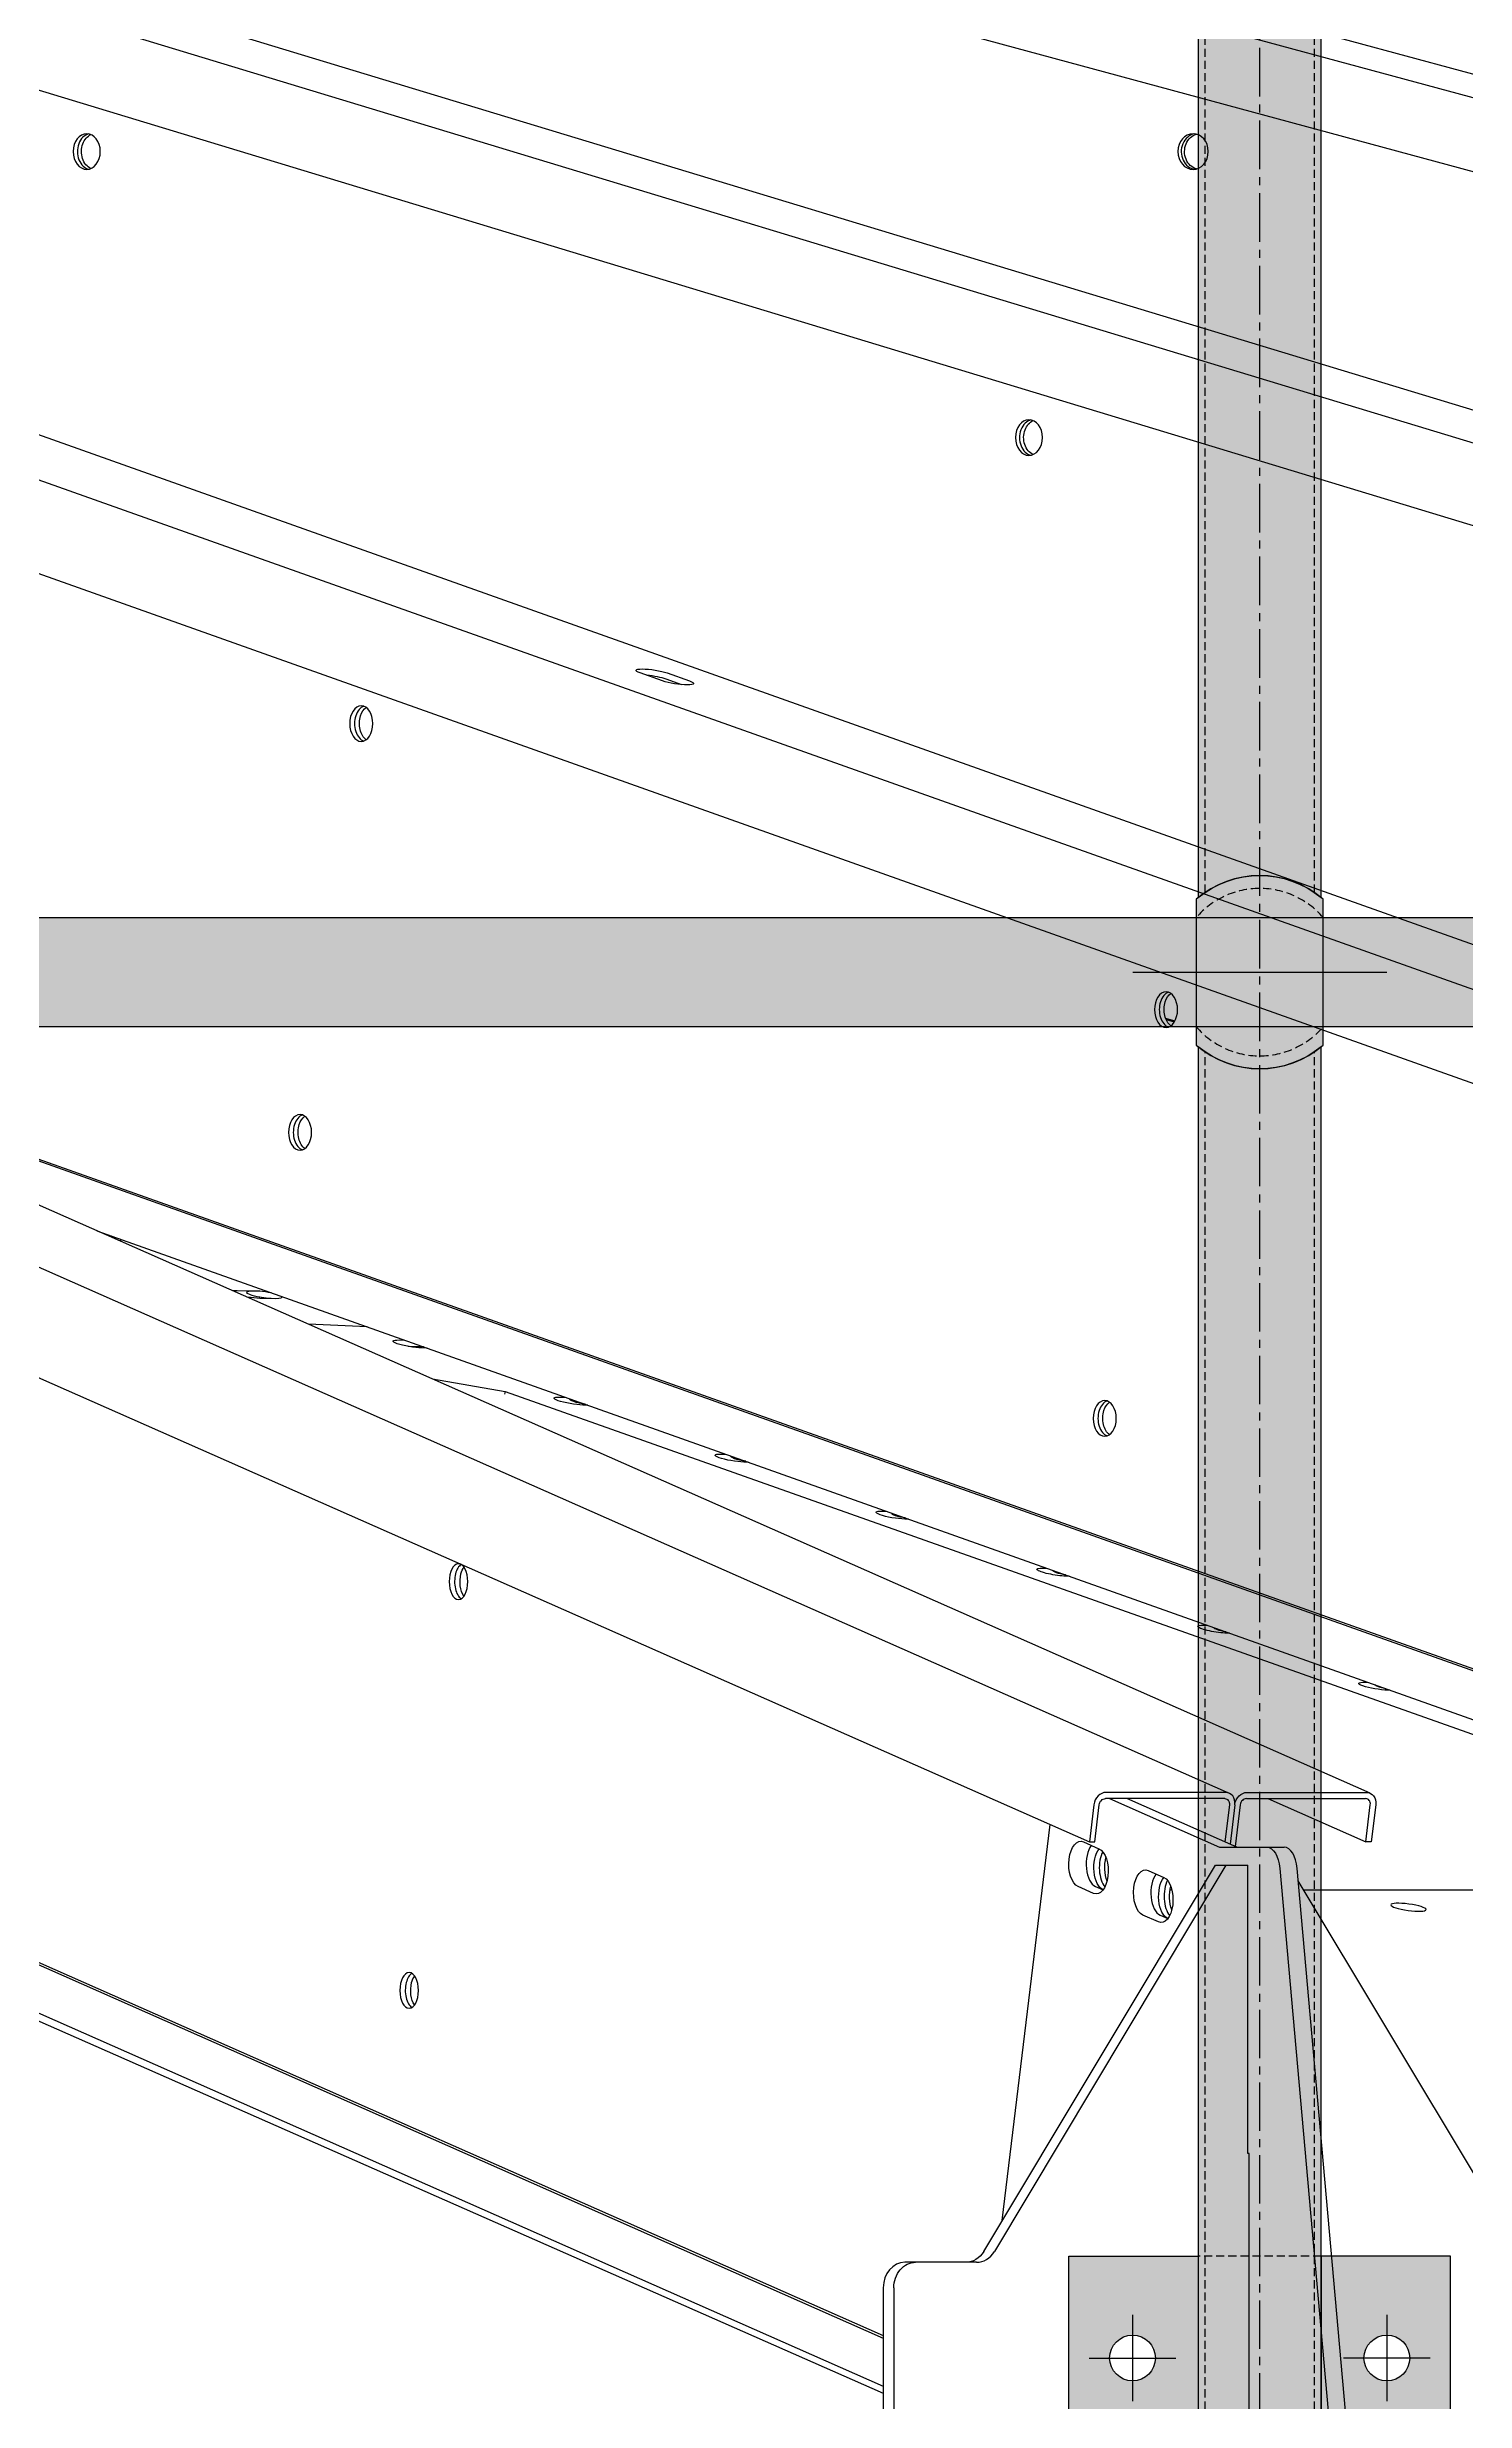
# Model space of a CAD drawing. Header units: millimetres. Extents: x -272986 to 200319, y -34579 to 49604.
# Drawn here: x 11431 to 11989, y 13683 to 14609 of the extents above; entities that cross this region are included whole.
import ezdxf

# ---------------------------------------------------------------- set-up
doc = ezdxf.new("R2010")
doc.units = ezdxf.units.MM
doc.linetypes.add('CENTER2', pattern=[28.575000000000003, 19.05, -3.175, 3.175, -3.175])
doc.linetypes.add('HIDDEN2', pattern=[4.762499999999999, 3.175, -1.5875])
doc.layers.get('Defpoints').update_dxf_attribs({"color": 9})
for name, color, linetype in [('X 0001 M', 7, 'Continuous'), ('X 1001 M', 8, 'HIDDEN2'), ('X 2001 M', 1, 'CENTER2'), ('X 3001 D', 5, 'Continuous'), ('X 5001 H', 8, 'Continuous')]:
    doc.layers.add(name, color=color, linetype=linetype)
doc.layers.add('X 5999 H', color=7, linetype='Continuous', true_color=0xffffff)
doc.styles.add('BIT STD. 3.0', font='isocpeur.ttf', dxfattribs={"height": 2.5})
doc.dimstyles.new('BIT STD. 3.0', dxfattribs={"dimtxt": 3, "dimasz": 3, "dimexe": 1, "dimexo": 0.75, "dimgap": 1, "dimtad": 1, "dimdec": 0, "dimdsep": 46, "dimtxsty": 'BIT STD. 3.0', "dimcen": 0, "dimadec": 0, "dimazin": 0, "dimtfac": 1, "dimtdec": 0, "dimtmove": 0, "dimatfit": 3, "dimfxl": 1, "dimtfill": 1, "dimlwd": -1, "dimlwe": -1, "dimarcsym": 0})

# ---------------------------------------------------------------- blocks, each defined once
blk = doc.blocks.new('A$C79477E6E')
at = {"extrusion": (0, 1, 0)}
for p, q in [((635.7450653151718, 1806.937440925562), (4097.672395711848, 277.2702713872477)), ((4153.094006394884, 277.2702713872295), (691.166675998189, 1806.937440925545)), ((779.1481817472595, 1807.075177638053), (5082.206792844812, 277.4080080997392)), ((5131.633180608846, 277.408008099721), (828.57456951126, 1807.075177638037)), ((903.5312063859819, 1807.148346581193), (5941.765514146438, 277.4811770428805)), ((5983.979637287925, 277.4811770428623), (945.7453295274463, 1807.148346581178)), ((1005.778426295106, 1807.190208002028), (6655.13038112038, 277.5230384637161)), ((6689.092787826947, 277.523038463698), (1039.740833001648, 1807.190208002014)), ((580.8028110970881, 1787.748446359687), (4042.730141493714, 258.0812768213946)), ((754.916153752536, 1778.76946572288), (5032.716276783151, 258.0812768213946)), ((1014.02843625953, 1741.149352064307), (5898.780234710128, 258.0812768213946)), ((1334.448691796191, 1689.133435874106), (6619.59664632897, 258.0812768213946)), ((1958.776903833823, 948.9082230297281), (3961.688628994238, 63.91324275953957)), ((1964.61123770001, 945.3884414238601), (3961.688628994241, 62.97138614154392)), ((2082.165495673329, 874.4694086095078), (3961.688628994238, 43.99419724816835)), ((3874.919179286928, 714.6485767070881), (3866.059940969953, 717.7978914679043)), ((3882.48665627377, 713.1770686655982), (3876.340389430323, 715.3619663059417)), ((3876.705624488361, 717.7978914679043), (3885.564862805328, 714.6485767070899)), ((3420.671222481727, 600.8943627818426), (4964.663591726112, 52.03025222574615)), ((3428.495417868846, 597.4372091013956), (4964.663591726119, 51.35447242221016)), ((4072.662885430345, 582.0864993315354), (4076.381265138236, 580.9575555358333)), ((4072.880046881091, 581.527616404619), (4076.138936645362, 580.5381791579493)), ((3652.524732886723, 498.4489128456989), (4834.522209814506, 78.26808373252607)), ((3707.659261843379, 474.9742634560534), (3713.820432642304, 474.8344283737315)), ((3722.681051123374, 471.6943327858953), (3716.52000684704, 471.8341649966369)), ((3758.744981738007, 460.6893464319473), (3735.705784910861, 461.6950147231746)), ((3771.427490831666, 455.4680989403005), (3773.569465207576, 455.4194842901034)), ((3780.916347223188, 452.8077875335748), (3774.831869136273, 452.9458819837928)), ((3782.400906515209, 452.280050912841), (3780.288235835327, 452.3280004808821)), ((3784.413759228373, 440.1731911556999), (3812.98564480717, 435.2115025348339)), ((3812.98564480717, 435.2115025348339), (3812.816694718564, 434.1765764780721)), ((3812.98564480717, 435.2115025348339), (4362.048524879534, 240.6328860498852)), ((3834.718526572065, 433.0388242301906), (3836.651188833526, 432.9949601668086)), ((3845.482630141163, 429.8555267895463), (3843.579271575723, 429.898725770774)), ((3898.009562312465, 410.6095495200807), (3899.73291245948, 410.5704360435138)), ((3908.564353767117, 407.4310026662515), (3906.870307316127, 407.469451060666)), ((3961.300598052865, 388.1802748099726), (3962.814636085437, 388.1459119202173)), ((3971.64607739307, 385.0064785429549), (3970.161343056527, 385.0401763505561)), ((4024.591633793269, 365.7510000998627), (4025.896359711391, 365.7213877969225)), ((4034.727801019024, 362.5819544196602), (4033.45237879693, 362.6109016404462)), ((4087.882669533672, 343.3217253897546), (4088.978083337344, 343.2968636736277)), ((4097.809524644978, 340.1574302963654), (4096.74341453733, 340.1816269303381)), ((4151.173705274072, 320.8924506796448), (4152.059806963298, 320.8723395503312)), ((4160.891248270931, 317.7329061730688), (4160.034450277733, 317.75235222023)), ((4044.493190539175, 272.6968277930373), (4042.730141493787, 258.0812768212581)), ((4044.861741904668, 258.0812768212581), (4046.62479095006, 272.6968277930373)), ((4095.945441907988, 275.1327529549981), (4049.050232868511, 275.1327529549981)), ((4096.239283415551, 277.5686781169625), (4049.344074376069, 277.5686781169625)), ((4050.607158213272, 275.1327529549999), (4093.908211984752, 256)), ((4100.729333299583, 256), (4057.428279528107, 275.1327529549999)), ((4097.783200811307, 272.6968277930373), (4096.020093916373, 258.08079725266)), ((4099.914801222218, 272.6968277930373), (4098.043829001039, 257.1866013833078)), ((4102.046401633106, 272.6968277930373), (4100.067564085679, 256.2924055139611)), ((4104.471843551564, 275.1327529549981), (4151.367052591038, 275.1327529549981)), ((4104.765685059127, 277.5686781169625), (4151.660894098604, 277.5686781169625)), ((4112.851033415824, 275.1327529549908), (4151.441762449042, 258.0812768213509)), ((4151.441762448969, 258.0812768212581), (4153.204811494357, 272.6968277930373)), ((4155.336411905246, 272.6968277930355), (4153.573362859854, 258.0812768212581)), ((4008.499882360327, 109.2042323007681), (4027.282051977629, 264.9070802277802)), ((4040.401970545874, 258.0895718374832), (4046.511254070101, 255.3901591853555)), ((4042.730141493787, 258.0812768212581), (4044.861741904668, 258.0812768212581)), ((4093.908211984752, 256), (4119.308494039531, 256)), ((4153.573362859854, 258.0812768212581), (4151.441762448969, 258.0812768212581)), ((4001.186680181458, 97.00001194459583), (4092.270470165055, 249)), ((4096.450458682786, 249), (4005.366668699186, 97.00001194459583)), ((4065.857318563492, 246.8420191202895), (4071.966602087723, 244.1426064681636)), ((4092.270470165055, 249), (4104.976860326326, 249)), ((4104.976860326326, 135.5), (4104.976860326326, 249)), ((4117.638274187488, 247.6779934804836), (4137.798091420889, 21)), ((4144.619212735724, 21), (4124.459395502319, 247.6779934804836)), ((4196.081461887563, 124), (4124.893388328775, 242.7981564290549)), ((4044.395595215636, 237.8514980192213), (4038.286311691405, 240.5509106713489)), ((4045.107433006237, 240.5509106713489), (4048.126854557988, 239.2167665435518)), ((4075.179748712271, 239.1393675876861), (4074.408626070104, 239.1393675876861)), ((4351.608323804539, 239.1393675876861), (4127.085864516997, 239.1393675876861)), ((4069.850943233254, 226.6039453020294), (4063.741659709027, 229.3033579541552)), ((4070.562781023862, 229.3033579541552), (4073.58220257561, 227.9692138263581)), ((3570.000043073062, 213.8418656280992), (3961.688628994227, 41.30940838862625)), ((4105.533805049683, 135.5), (4104.976860326326, 135.5)), ((4105.533805049683, 21), (4105.533805049683, 135.5)), ((3998.390756973811, 92.75), (3970.215030637766, 92.75)), ((3961.688628994223, 82.75), (3961.688628994223, 19)), ((3965.868617511955, 82.75), (3965.868617511955, 19))]:
    blk.add_line(p, q, dxfattribs=at)
at = {"extrusion": (0, 0, -1)}
for centre, major_axis, ratio, start_param, end_param in [((3648.510671088825, 922.8236979599151), (4.884981308350689e-15, -7.000000000000065), 0.7604059656000091, -4.25860337486617, 2.024581932313416), ((3651.757911330478, 922.8236979599187), (2.220446049250313e-15, -7.000000000000184), 0.7604059656000105, 0.3099686873817911, 2.024581932313378), ((3651.757911330478, 922.8236979599205), (3.552713678800501e-15, -6.999999999999733), 0.7604059656000108, 2.024581932313402, 2.831623966206998), ((4083.520587127638, 922.8236979599151), (6.217248937900877e-15, -7.000000000000066), 0.8526401643540735, -4.258603374866189, 2.024581932313398), ((4086.133079951218, 922.8236979599187), (4.884981308350689e-15, -7.00000000000014), 0.8526401643540749, 0.2206433529063936, 2.024581932313412), ((4086.133079951222, 922.8236979599187), (7.993605777301129e-15, -7.00000000000019), 0.8526401643540751, 2.024581932313378, 2.920949300681687), ((4018.969076071211, 810.348170787991), (4.884981308350689e-15, -7.000000000000065), 0.7604059656000091, -4.258603374866169, 2.024581932313417), ((4022.216316312868, 810.3481707879946), (3.33066907387547e-15, -7.000000000000147), 0.7604059656000105, 2.024581932313438, 2.831623966207017), ((4022.216316312868, 810.3481707879946), (2.664535259100376e-15, -7.000000000000142), 0.7604059656000104, 0.3099686873818133, 2.024581932313393), ((3880.242021046124, 714.648576707079), (6.922618541570805, -1.037955937339952), 0.1710541236911208, -0.7197052314051735, 2.42188742218462), ((3756.465050540868, 697.872643616065), (6.217248937900877e-15, -7.000000000000065), 0.6494480483301575, -4.258603374866185, 2.024581932313401), ((3760.267080368874, 697.8726436160669), (2.886579864025407e-15, -7.000000000000698), 0.6494480483301593, 2.024581932313454, 2.710173263190862), ((3760.267080368874, 697.8726436160669), (3.774758283725532e-15, -6.999999999999998), 0.6494480483301595, 0.4314193903984038, 2.024581932313415), ((4072.86641900392, 585.3971164441409), (6.217248937900877e-15, -7.000000000000065), 0.6494480483301575, -4.258603374866185, 2.024581932313401), ((4076.668448831926, 585.3971164441409), (1.998401444325282e-15, -7.000000000000181), 0.6494480483301591, 0.4314193903983488, 2.024581932313401), ((4076.66844883193, 585.3971164441409), (2.442490654175344e-15, -7.000000000001195), 0.6494480483301591, 2.024581932313489, 2.710173263190902), ((3732.35953671065, 537.1015829264998), (6.217248937900877e-15, -7.000000000000065), 0.6494480483301575, -4.258603374866185, 2.024581932313401), ((3736.161566538656, 537.1015829265034), (1.998401444325282e-15, -7.000000000000181), 0.6494480483301591, 0.4314193903984318, 2.024581932313401), ((3736.161566538656, 537.1015829265034), (2.442490654175344e-15, -6.999999999999334), 0.6494480483301592, 2.024581932313399, 2.7101732631911), ((3655.061631745342, 495.6959120899683), (6.936425114090539, -0.9412792553917738), 0.1819892258667525, -1.425160951981436, -1.125102458549748), ((3712.089634345215, 473.4042142263443), (6.908548668496799, -1.127809955182841), 0.1590644159616134, -2.720108375440276, -2.292652211016563), ((3712.089634345215, 473.4042142263443), (-6.908548668497106, 1.127809955182891), 0.1590644159616135, -2.292652211013723, -1.520040599451041), ((3718.350853869411, 473.2666373798584), (6.936425114089176, -0.9412792553915892), 0.1819892258667525, -0.2259032369006073, 0.8735066785851535), ((3775.857863333502, 453.8980497105913), (-6.90854866849761, 1.127809955182976), 0.1590644159616132, -2.292652211013663, 0.8489404425761298), ((3839.148899073898, 431.4687750004832), (-6.908548668497132, 1.127809955182897), 0.1590644159616132, -2.292652211013719, 0.8489404425760743), ((4048.760905173705, 424.6260557545756), (6.217248937900877e-15, -7.000000000000065), 0.6494480483301575, -4.258603374866178, 2.024581932313408), ((4052.562935001712, 424.6260557545775), (1.998401444325282e-15, -6.999999999999987), 0.6494480483301592, 0.4314193903986778, 2.024581932313415), ((4052.562935001712, 424.6260557545775), (2.220446049250313e-15, -7.000000000000229), 0.6494480483301593, 2.024581932313386, 2.710173263190956), ((3902.439934814302, 409.0395002903733), (-6.908548668497132, 1.127809955182897), 0.1590644159616132, -2.292652211013719, 0.8489404425760743), ((3908.61518897831, 408.9019234438874), (-6.936425114089265, 0.941279255391603), 0.1819892258667522, -1.456126395682917, 0.02643956483349341), ((3965.730970554701, 386.6102255802634), (-6.908548668497132, 1.127809955182897), 0.1590644159616132, -2.292652211013719, 0.8489404425760743), ((3794.666424019419, 360.4460621002891), (4.662936703425657e-15, -7.000000000000064), 0.5224985647159204, -4.258603374866186, 2.0245819323134), ((3798.929624841199, 360.4460621002891), (2.220446049250313e-15, -7.000000000000401), 0.5224985647159219, 0.6221752504495399, 2.024581932313397), ((3798.929624841196, 360.4460621002927), (1.998401444325282e-15, -6.999999999994529), 0.5224985647159219, 2.024581932313221, 2.519417403140483), ((4029.022006295105, 364.1809508701554), (-6.908548668497132, 1.127809955182898), 0.1590644159616133, -2.292652211013722, 0.8489404425760716), ((4035.193633226456, 364.0433740236695), (-6.936425114089449, 0.9412792553916279), 0.1819892258667523, -1.348317937873114, -0.08136889297611738), ((4092.313042035505, 341.7516761600455), (-6.908548668497138, 1.127809955182898), 0.1590644159616132, -2.292652211013627, 0.8489404425761662), ((4098.482855350525, 341.6140993135596), (-6.936425114089531, 0.9412792553916391), 0.1819892258667522, -1.288057823687635, -0.1416290071614386), ((4155.604077775904, 319.3224014499374), (-6.908548668497138, 1.127809955182898), 0.1590644159616132, -2.292652211013719, 0.8489404425760743), ((4161.772077474598, 319.1848246034515), (-6.936425114089114, 0.9412792553915826), 0.1819892258667523, -1.221548183476945, -0.2081386473723079), ((4048.756391360945, 272.6968277930373), (1.010397655715015, 2.28672179709806), 0.8307870521802077, -1.922611375893037, -0.3518150490978671), ((4095.651600400422, 272.6968277930373), (1.010397655715084, 2.286721797098218), 0.8307870521802075, -0.3518150490982244, 1.218981277696854), ((4104.178002043995, 272.6968277930355), (2.020795311430588, 4.573443594197367), 0.8307870521802073, -1.922611375892874, -0.3518150490980911), ((4151.073211083472, 272.6968277930355), (2.020795311430633, 4.573443594197472), 0.8307870521802072, -0.351815049098045, 1.218981277696692), ((4039.34414111864, 249.320241254416), (5.10702591327572e-15, -9.000000000000004), 0.5224985647159278, 0.2268928027592731, 3.368485456349066), ((4049.219904195645, 247.9705349283522), (8.881784197001252e-16, -9.000000000000037), 0.5224985647159195, 0.2345528416188601, 2.536854490308585), ((4045.453424642867, 246.6208286022884), (-5.107025913275721e-15, 9.000000000000014), 0.5224985647159278, 0.2268928027592733, 3.368485456349066), ((4053.483105017433, 247.9705349283522), (4.840572387365683e-13, 9.000000000000085), 0.522498564715922, -2.199666318021368, -1.117130002680818), ((4112.4873727247, 246), (-4.106421066163656e-15, 10.00000000000003), 0.5224985647159278, 2.242903829628022e-16, 1.402199387185465), ((4064.799489136261, 238.0726885372223), (4.218847493575595e-15, -9.000000000000005), 0.5224985647159277, 0.2268928027592726, 3.368485456349066), ((4074.67525221327, 236.7229822111585), (6.661338147750939e-16, -8.999999999999876), 0.5224985647159195, 0.2345528416190605, 2.536854490308477), ((4070.908772660488, 235.3732758850947), (-4.440892098500626e-15, 9.000000000000016), 0.5224985647159277, 0.2268928027592728, 3.368485456349066), ((4078.938453035054, 236.7229822111585), (4.813927034774679e-13, 8.999999999998836), 0.5224985647159218, -2.199666318021178, -1.117130002681039), ((4168.197109072884, 232.3908359573852), (-6.936425114089349, 0.9412792553915994), 0.1819892258667495, -3.782306245871081, 2.500879061308505), ((3775.272884520127, 199.6750014107238), (4.662936703425657e-15, -7.000000000000064), 0.5224985647159204, -4.258603374866186, 2.0245819323134), ((3779.536085341904, 199.6750014107274), (2.664535259100376e-15, -6.999999999994072), 0.5224985647159219, 2.024581932313182, 2.519417403140461), ((3779.536085341908, 199.6750014107238), (2.220446049250313e-15, -7.000000000000401), 0.5224985647159219, 0.6221752504495404, 2.0245819323134), ((3974.395019155494, 82.75), (-4.10642106616362e-15, 9.999999999999943), 0.8526401643541052, -1.570796326794897, 5.773159728050814e-15), ((3994.210768456083, 102.75), (1.77635683940025e-15, -9.999999999999996), 0.8526401643541051, -0.958193638691438, -5.551115123125783e-16)]:
    blk.add_ellipse(centre, major_axis=major_axis, ratio=ratio, start_param=start_param, end_param=end_param, dxfattribs=at)
for centre, major_axis, ratio, start_param, end_param in [((3650.134291209655, 922.8236979599187), (5.524469770534779e-13, -7.000000000000142), 0.7604059656000104, -2.024581932313476, -0.1531119480275469), ((3650.134291209648, 922.8236979599151), (-1.110223024625156e-15, 7), 0.7604059656000083, 1.117010721276396, 2.988480705561362), ((3650.134291209655, 922.8236979599187), (-4.440892098500626e-15, 6.999999999999977), 0.7604059656000105, 0.1531119480301573, 1.117010721276423), ((4084.826833539435, 922.8236979599187), (6.217248937900877e-13, -7.00000000000014), 0.8526401643540749, -2.024581932313501, -0.1096482924256397), ((4084.82683353942, 922.8236979599151), (-2.331468351712829e-15, 7.000000000000082), 0.852640164354073, 1.117010721276379, 3.03194436116273), ((4084.826833539435, 922.8236979599187), (-9.103828801926284e-15, 7.000000000000006), 0.8526401643540751, 0.1096482924292859, 1.117010721276374), ((4020.592696192034, 810.348170787991), (-5.524469770534779e-13, 7.000000000000125), 0.7604059656000084, 0.1531119480281253, 1.117010721276281), ((4020.592696192045, 810.3481707879946), (5.528910662633282e-13, -7.000000000000114), 0.7604059656000106, -2.024581932313513, -0.1531119480278686), ((4020.592696192034, 810.348170787991), (-8.881784197001252e-16, 7.000000000000061), 0.7604059656000085, 1.117010721276355, 2.988480705561539), ((3871.017547671119, 715.3619663059308), (-6.922618541575311, 1.037955937340548), 0.1710541236911036, -2.421887422186838, -1.21505215406451), ((3758.366065454877, 697.8726436160687), (-2.886579864025407e-15, 6.999999999999272), 0.6494480483301592, 0.2106343580688259, 1.117010721276421), ((3758.366065454877, 697.8726436160669), (4.720668300706166e-13, -7.000000000000083), 0.6494480483301592, -2.024581932313497, -0.2106343580676251), ((3758.366065454862, 697.872643616065), (-8.881784197001252e-16, 7.000000000000045), 0.649448048330157, 1.117010721276376, 2.930958295522323), ((4074.767433917932, 585.3971164441409), (4.716227408607665e-13, -6.999999999999987), 0.6494480483301592, -2.024581932313497, -0.2106343580678733), ((4074.767433917914, 585.3971164441409), (-5.551115123125783e-16, 7.000000000000085), 0.6494480483301568, 1.117010721276354, 2.930958295522629), ((4074.767433917914, 585.3971164441409), (-4.711786516509164e-13, 7.000000000000083), 0.649448048330157, 0.2106343580669825, 1.117010721276297), ((3734.260551624662, 537.1015829265034), (4.747313653297172e-13, -6.999999999999998), 0.6494480483301593, -2.024581932313498, -0.2106343580679637), ((3734.260551624644, 537.1015829264998), (0, 7.000000000000045), 0.6494480483301568, 1.117010721276378, 2.930958295522319), ((3734.260551624662, 537.1015829265016), (-2.997602166487922e-15, 7.000000000000373), 0.6494480483301591, 0.2106343580686873, 1.11701072127639), ((3718.020296588835, 470.8307122178958), (-6.936425114089335, 0.9412792553916105), 0.1819892258667525, -1.836781804294196, -1.304810849295766), ((3844.995409573661, 428.8952729920366), (-6.93642511407912, 0.9412792553902265), 0.1819892258667523, -1.452125227408761, -1.304810849295707), ((4050.661920087718, 424.6260557545775), (4.736211423050918e-13, -7.000000000000157), 0.6494480483301592, -2.024581932313476, -0.2106343580681838), ((4050.661920087699, 424.6260557545756), (-7.771561172376097e-16, 7.000000000000085), 0.6494480483301568, 1.117010721276393, 2.930958295522424), ((4050.661920087718, 424.6260557545775), (-3.219646771412954e-15, 7.000000000000378), 0.649448048330159, 0.2106343580683802, 1.117010721276383), ((3908.284631697737, 406.4659982819194), (-6.936425114114798, 0.9412792553950684), 0.1819892258667523, -1.411364221469662, -1.304810849295883), ((3971.57385382181, 384.0367235718059), (-6.936425114131559, 0.9412792553973425), 0.1819892258667523, -1.371609808624592, -1.304810849295914), ((3796.798024430318, 360.4460621002891), (3.799183190267286e-13, -7.00000000000005), 0.5224985647159219, -2.024581932313536, -0.2956922084949605), ((3796.7980244303, 360.4460621002891), (-4.440892098500626e-16, 7.000000000000073), 0.5224985647159194, 1.117010721276383, 2.845900445096307), ((3796.7980244303, 360.4460621002891), (-3.785860513971784e-13, 6.999999999999191), 0.5224985647159194, 0.2956922084933558, 1.117010721276336), ((4034.863075945985, 361.6074488616068), (-6.936425114561618, 0.9412792554557017), 0.1819892258667523, -1.332732213688193, -1.304810849296588), ((4048.756391360945, 272.6968277930355), (2.020795311430581, 4.57344359419737), 0.8307870521802074, 0.351815049098147, 1.922611375892884), ((4095.651600400422, 272.6968277930355), (2.020795311430491, 4.573443594197161), 0.8307870521802077, -1.218981277696827, 0.3518150490980472), ((4104.178002043995, 272.6968277930373), (1.010397655715063, 2.286721797098163), 0.8307870521802072, 0.3518150490980093, 1.922611375893179), ((4151.073211083472, 272.6968277930373), (1.010397655715111, 2.286721797098267), 0.8307870521802074, -1.218981277696942, 0.3518150490981362), ((4046.165262433471, 249.320241254416), (4.902744876744691e-13, -8.999999999999998), 0.5224985647159278, -2.536894188892238, -0.2268928027595534), ((4051.351504606551, 247.9705349283522), (4.902744876744691e-13, -8.999999999999806), 0.5224985647159219, -2.338987165371802, -0.564600085623453), ((4119.308494039531, 246), (-5.218048215738237e-15, 10.00000000000002), 0.5224985647159278, -1.402199387185475, -1.088018564132653e-14), ((4071.620610451093, 238.0726885372223), (4.902744876744691e-13, -8.999999999999996), 0.5224985647159277, -2.536894188892259, -0.2268928027595063), ((4076.806852624148, 236.7229822111585), (4.862776847858186e-13, -9.000000000000068), 0.5224985647159195, -2.338987165373506, -0.5646000856206428), ((3777.404484931027, 199.6750014107238), (-1.554312234475219e-15, 7.000000000000268), 0.5224985647159218, 0.2956922084947745, 1.117010721276439), ((3777.404484931027, 199.6750014107238), (3.792521852119535e-13, -7.000000000000417), 0.5224985647159219, -2.024581932313503, -0.2956922084951814), ((3777.404484931005, 199.6750014107238), (2.220446049250313e-16, 7.000000000000037), 0.5224985647159193, 1.117010721276374, 2.845900445096436), ((3970.215030637766, 82.75), (-4.106421066163644e-15, 10), 0.8526401643541052, -8.881784197001252e-16, 1.570796326794896), ((3998.390756973811, 102.75), (4.106421066163644e-15, -10), 0.852640164354105, -8.881784197001252e-16, 0.9581936386914365)]:
    blk.add_ellipse(centre, major_axis=major_axis, ratio=ratio, start_param=start_param, end_param=end_param)
at = {"extrusion": (0, 0, -0.9999999999999999)}
for centre, major_axis, ratio, start_param, end_param in [((3871.382782729157, 717.7978914678952), (-6.922618541574851, 1.037955937340559), 0.1710541236911207, -0.7197052314054595, 2.421887422184334), ((3655.061631745342, 495.6959120899683), (6.936425114088959, -0.9412792553915597), 0.1819892258667524, -0.3045843722993498, 0.3006718211258405), ((3718.350853869411, 473.2666373798584), (-6.936425114089297, 0.9412792553917385), 0.1819892258667525, -1.982103878026864, 1.937809059640893), ((3845.325966854241, 431.3311981539973), (-6.936425114089141, 0.9412792553915857), 0.1819892258667523, -1.50544695596843, 0.0757601251191069), ((3971.90441110238, 386.4726487337775), (-6.936425114089339, 0.9412792553916126), 0.1819892258667522, -1.403989558063915, -0.02569727278536393)]:
    blk.add_ellipse(centre, major_axis=major_axis, ratio=ratio, start_param=start_param, end_param=end_param, dxfattribs=at)
blk = doc.blocks.new('*D706')
at = {"layer": 'Defpoints', "color": 0, "transparency": 16777216}
for p in [(15596.99999999999, 17732.44809638601), (-1.091393642127514e-10, 13630), (15596.99999999999, 13630)]:
    blk.add_point(p, dxfattribs=at)
at = {"layer": 'X 3001 D', "color": 0, "transparency": 16777216}
for p, q in [((-1.091366087574533e-10, 13675), (-1.088844877758586e-10, 17792.44809638601)), ((15596.99999999999, 13675), (15596.99999999999, 17792.44809638601)), ((179.9999999998911, 17732.44809638601), (15416.99999999999, 17732.44809638601))]:
    blk.add_line(p, q, dxfattribs=at)
for points in [[(179.9999999998911, 17762.44809638601), (179.9999999998911, 17702.44809638601), (-1.08888161716256e-10, 17732.44809638601)], [(15416.99999999999, 17762.44809638601), (15416.99999999999, 17702.44809638601), (15596.99999999999, 17732.44809638601)]]:
    blk.add_solid(points, dxfattribs=at)
at = {"layer": 'X 3001 D', "color": 0, "transparency": 16777216, "insert": (7798.499999999942, 17882.44809638601), "char_height": 150, "attachment_point": 5, "style": 'BIT STD. 3.0', "bg_fill": 3, "box_fill_scale": 1.1, "bg_fill_color": 256, "bg_fill_true_color": 13158600, "bg_fill_transparency": 0}
blk.add_mtext('INTERNAL TANK DIAMETER - %%C15597mm (20 PLATES ROUND)', dxfattribs=at)
blk = doc.blocks.new('Heavy Duty - HR Std - front elev')
at = {"layer": 'X 5999 H', "ltscale": 10, "true_color": 0xc7c8ca}
h = blk.add_hatch(color=9, dxfattribs=at)
edge = h.paths.add_edge_path()
edge.add_arc((50.00000000000091, 545.0000000000038), 37.99999999999599, 50.540968735997524, 129.4590312640024, ccw=False)
edge.add_line((74.14999999999964, 574.3390098674099), (74.14999999999964, 1065.660990132583))
edge.add_arc((50.00000000000221, 1094.999999999992), 37.99999999999788, 230.5409687359938, 309.4590312639976, ccw=False)
edge.add_line((25.85000000000036, 1065.660990132586), (25.85000000000218, 574.3390098674099))
edge = h.paths.add_edge_path()
edge.add_line((74.93338984173715, 1066.323771674084), (74.93338984173715, 1123.676228325916))
edge.add_arc((50.00000000000091, 1095.000000000001), 37.99999999999988, 48.99371303907665, 131.0062869609233)
edge.add_line((25.06661015826467, 1123.676228325916), (25.06661015826467, 1066.323771674084))
edge.add_arc((50.00000000000091, 1094.999999999999), 37.99999999999988, 228.9937130390767, 311.0062869609233)
edge = h.paths.add_edge_path()
edge.add_arc((50, 544.9999999999958), 37.99999999999621, 230.540968735996, 309.459031264004, ccw=False)
edge.add_line((25.85000000000036, 515.6609901325901), (25.85000000000036, -25))
edge.add_line((25.85000000000036, -25), (-25, -25))
edge.add_line((-25, -25), (-25, 40))
edge.add_line((-25, 40), (25.85000000000036, 40))
edge.add_line((25.85000000000036, 40), (25.85000000000036, -25))
edge.add_line((25.85000000000036, -25), (74.14999999999964, -25))
edge.add_line((74.14999999999964, -25), (125, -25))
edge.add_line((125, -25), (125, 40))
edge.add_line((125, 40), (74.14999999999964, 40))
edge.add_line((74.14999999999964, 40), (74.14999999999964, -25))
edge.add_line((74.14999999999964, -25), (74.14999999999964, 515.6609901325901))
edge = h.paths.add_edge_path()
edge.add_line((74.93338984173715, 516.3237716740841), (74.93338984173715, 573.6762283259159))
edge.add_arc((50.00000000000091, 545.0000000000013), 37.99999999999979, 48.99371303907655, 131.0062869609235)
edge.add_line((25.06661015826467, 573.6762283259159), (25.06661015826467, 516.3237716740841))
edge.add_arc((50.00000000000091, 544.9999999999987), 37.99999999999979, 228.9937130390765, 311.0062869609234)
edge = h.paths.add_edge_path(flags=16)
edge.add_arc((100, 0), 9, 0, 360)
edge = h.paths.add_edge_path(flags=16)
edge.add_arc((0, 0), 9, 0, 360)
at = {"layer": 'X 0001 M'}
for points in [[(25.85000000000218, 574.3390098674099, -0.3586331317842767), (74.14999999999964, 574.3390098674099), (74.14999999999964, 1065.660990132583, -0.3586331317842717), (25.85000000000036, 1065.660990132586)], [(74.93338984173715, 516.3237716740841), (74.93338984173715, 573.6762283259159, 0.3739472142884485), (25.06661015826467, 573.6762283259159), (25.06661015826467, 516.3237716740841, 0.3739472142884484)]]:
    blk.add_lwpolyline(points, format="xyb", close=True, dxfattribs=at)
at = {"layer": 'X 0001 M', "ltscale": 10}
blk.add_lwpolyline([(74.14999999999964, 515.6609901325901, -0.3586331317842913), (25.85000000000036, 515.6609901325901), (25.85000000000036, -25), (-25, -25), (-25, 40), (25.85000000000036, 40), (25.85000000000036, -25), (74.14999999999964, -25), (125, -25), (125, 40), (74.14999999999964, 40), (74.14999999999964, -25)], format="xyb", close=True, dxfattribs=at)
for centre in [(0, 0), (100, 0)]:
    blk.add_circle(centre, 9, dxfattribs=at)
at = {"layer": 'X 1001 M'}
for p, q in [((28.50000000000182, 576.332890067788), (28.50000000000182, 1063.667109932212)), ((71.49999999999818, 576.332890067788), (71.49999999999818, 1063.667109932212)), ((28.5, -25), (28.5, 513.667109932212)), ((71.5, -25), (71.5, 513.667109932212))]:
    blk.add_line(p, q, dxfattribs=at)
blk.add_lwpolyline([(74.14999999999964, 40), (25.85000000000036, 40)], dxfattribs=at)
for start, end in [(40.77111638008072, 139.2288836199193), (220.7711163800807, 319.2288836199193)]:
    blk.add_arc((50.00000000000182, 545), 32.923, start, end, dxfattribs=at)
at = {"layer": 'X 2001 M'}
blk.add_line((50, -25), (50.00000000000182, 1158), dxfattribs=at)
at = {"layer": 'X 2001 M', "ltscale": 10}
for p, q in [((0.0666101582646661, 545), (99.93338984173715, 545)), ((1.818989403545856e-12, 17), (1.818989403545856e-12, -17)), ((99.99999999999818, 17), (99.99999999999818, -17)), ((-17, 0), (17, 0)), ((117, 0), (83, 0))]:
    blk.add_line(p, q, dxfattribs=at)
blk = doc.blocks.new('*D688')
at = {"layer": 'Defpoints', "color": 0, "transparency": 16777216}
for p in [(8011.633869806683, 13259), (11215.46061634927, 13258.5), (390.3356475708861, 0.5)]:
    blk.add_point(p, dxfattribs=at)
at = {"layer": 'X 3001 D', "color": 0, "transparency": 16777216}
for p, q in [((8056.633869806683, 13259), (10495.46061634927, 13259)), ((10495.46061634927, 13259), (10855.46061634927, 13258.5)), ((10855.46061634927, 13258.5), (14586.75666000548, 13258.5))]:
    blk.add_line(p, q, dxfattribs=at)
at = {"layer": 'X 3001 D', "color": 0, "transparency": 16777216, "insert": (12931.10863817737, 13408.5), "char_height": 150, "attachment_point": 5, "style": 'BIT STD. 3.0', "bg_fill": 3, "box_fill_scale": 1.1, "bg_fill_color": 256, "bg_fill_true_color": 13158600, "bg_fill_transparency": 0}
blk.add_mtext('{\\fArial|b0|i0|c0|p34;▼}13.259m - {\\C7;N01, N02, N03, N05, N07}', dxfattribs=at)

msp = doc.modelspace()

# ---------------------------------------------------------------- hatches: boundary and pattern name
at = {"layer": 'X 5999 H', "true_color": 0xc7c8ca}
h = msp.add_hatch(color=9, dxfattribs=at)
h.dxf.hatch_style = 1
edge = h.paths.add_edge_path()
edge.add_line((129.7083314060146, 14266.62214799581), (15668.49627921, 14266.62214799581))
edge.add_arc((15668.49627921, 14245.12214799581), 21.5, -90, 90, ccw=False)
edge.add_line((15668.49627921, 14223.62214799581), (129.7083314060146, 14223.62214799581))
edge.add_arc((129.7083314060146, 14245.12214799581), 21.5, 90, 270, ccw=False)

# ---------------------------------------------------------------- linework, layer by layer
msp.add_lwpolyline([(129.7083314060146, 14266.62214799581), (15668.49627921, 14266.62214799581, -0.9999999999999999), (15668.49627921, 14223.62214799581), (129.7083314060146, 14223.62214799581, -0.9999999999999999)], format="xyb", close=True)

# ---------------------------------------------------------------- block references
at = {"layer": 'X 5001 H', "color": 252}
msp.add_blockref('A$C79477E6E', (7798.499999999898, 13645), dxfattribs=at)

# ---------------------------------------------------------------- next in the draw order: dimensions: what is measured, and where the dimension line sits
at = {"layer": 'X 3001 D'}
dim = msp.add_linear_dim(base=(15596.99999999999, 17732.44809638601), p1=(-1.091393642127514e-10, 13630), p2=(15596.99999999999, 13630), text='INTERNAL TANK DIAMETER - %%C<>mm (20 PLATES ROUND)', dimstyle='BIT STD. 3.0', dxfattribs=at)
dim.commit()
dim.dimension.update_dxf_attribs({"geometry": '*D706', "text_midpoint": (7798.499999999942, 17882.44809638601)})

# ---------------------------------------------------------------- next in the draw order: block references
at = {"layer": 'X 0001 M'}
msp.add_blockref('Heavy Duty - HR Std - front elev', (11858.21041132687, 13700.12214799581), dxfattribs=at)

# ---------------------------------------------------------------- next in the draw order: dimensions: what is measured, and where the dimension line sits
at = {"layer": 'X 3001 D'}
dim = msp.add_ordinate_dim(feature_location=(8011.633869806683, 13259), offset=(3203.826746542587, -0.5), dtype=0, origin=(390.3356475708861, 0.5), text='{\\fArial|b0|i0|c0|p34;▼}<> - {\\C7;N01, N02, N03, N05, N07}', dimstyle='BIT STD. 3.0', override={"dimdec": 3, "dimlfac": 0.001, "dimzin": 0, "dimpost": 'm'}, dxfattribs=at)
dim.commit()
dim.dimension.update_dxf_attribs({"geometry": '*D688', "text_midpoint": (12931.10863817737, 13408.5)})

doc.saveas('drawing.dxf')
